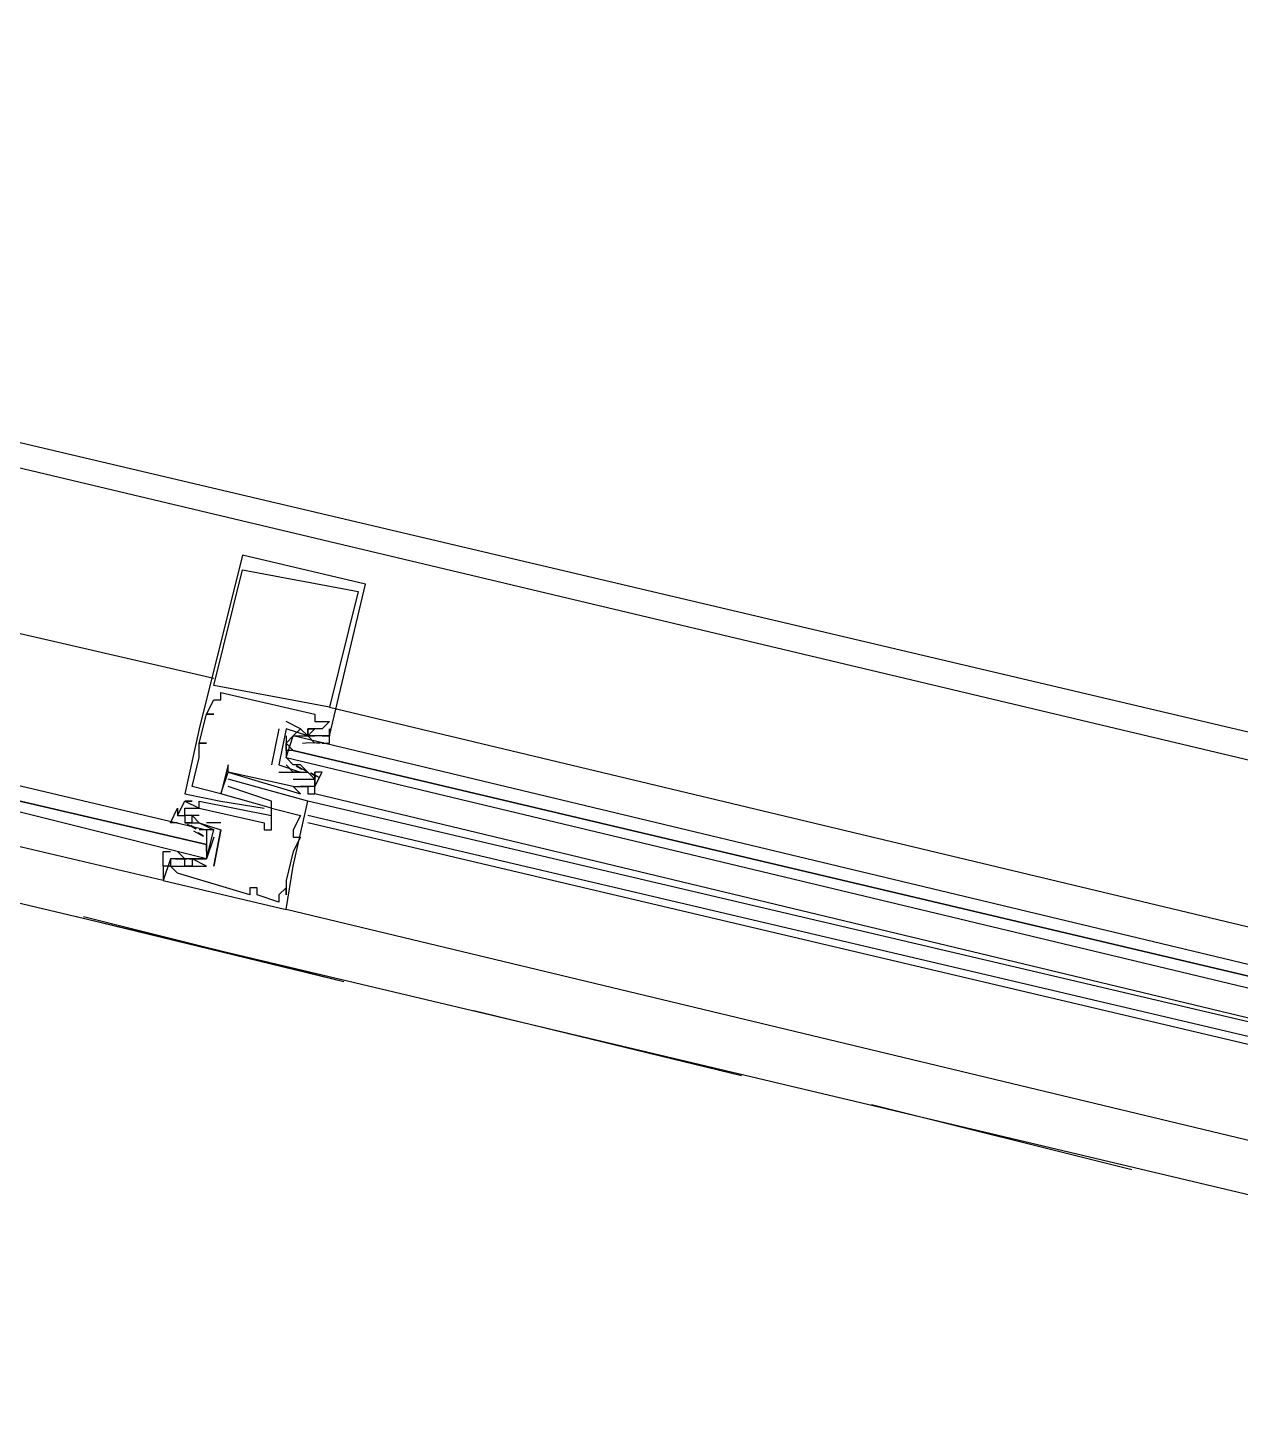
# Model space of a CAD drawing. Header units: feet. Extents: x -84 to 198, y -22 to 181.
# Drawn here: x 122.724 to 124.96, y 127.498 to 130.058 of the extents above; entities that cross this region are included whole.
import ezdxf

# ---------------------------------------------------------------- set-up
doc = ezdxf.new("R2010")
doc.units = ezdxf.units.FT
doc.layers.add('A-LINEA', color=7, linetype='CONTINUOUS')

msp = doc.modelspace()

# ---------------------------------------------------------------- linework, layer by layer
at = {"layer": 'A-LINEA'}
for p, q in [((119.2933, 130.0978), (127.2133, 128.2311)), ((119.6267, 129.9778), (126.8667, 128.2578)), ((119.44, 129.2178), (126.6933, 127.4978)), ((123.12, 129.0844), (123.12, 129.0844)), ((123.12, 129.0578), (123.12, 129.0578)), ((123.3467, 129.0311), (123.3467, 129.0311)), ((123.3333, 129.0178), (123.3333, 129.0178)), ((123.0667, 128.8444), (123.0667, 128.8444)), ((123.08, 128.8311), (123.08, 128.8311)), ((123.0667, 128.8178), (123.0667, 128.8178)), ((123.08, 128.8178), (123.08, 128.8178)), ((123.28, 128.8044), (123.28, 128.8044)), ((123.28, 128.8044), (126.4, 128.0578)), ((123.0533, 128.7911), (123.0533, 128.7911)), ((123.0533, 128.7911), (123.0533, 128.7911)), ((123.0667, 128.7911), (123.0667, 128.7911)), ((123.2267, 128.7644), (123.2, 128.7778)), ((123.2, 128.7778), (123.2, 128.7778)), ((123.2533, 128.7911), (123.2533, 128.7911)), ((123.2533, 128.7778), (123.2533, 128.7778)), ((123.28, 128.7778), (123.28, 128.7778)), ((123.04, 128.7644), (123.04, 128.7644)), ((123.1867, 128.7644), (123.1733, 128.6978)), ((123.1867, 128.7644), (123.1867, 128.7644)), ((123.2, 128.7644), (123.2, 128.7644)), ((123.2, 128.7644), (123.2, 128.7644)), ((123.2, 128.7511), (123.2, 128.7111)), ((123.2267, 128.7644), (123.2267, 128.7644)), ((123.2267, 128.7511), (123.2267, 128.7511)), ((123.24, 128.7644), (123.24, 128.7644)), ((123.24, 128.7644), (123.24, 128.7644)), ((123.24, 128.7511), (123.24, 128.7511)), ((123.24, 128.7511), (123.24, 128.7511)), ((123.24, 128.7511), (123.2533, 128.7378)), ((123.2533, 128.7644), (123.2533, 128.7644)), ((123.2533, 128.7511), (123.2533, 128.7511)), ((123.2667, 128.7644), (123.2667, 128.7644)), ((123.2667, 128.7511), (123.2667, 128.7511)), ((123.28, 128.7511), (123.28, 128.7511)), ((123.04, 128.7378), (123.04, 128.7378)), ((123.04, 128.7378), (123.04, 128.7378)), ((123.0533, 128.7378), (123.0533, 128.7378)), ((123.2, 128.7244), (123.2, 128.7378)), ((123.2302, 128.7379), (123.2421, 128.7389)), ((123.2377, 128.7387), (123.2581, 128.7392)), ((123.24, 128.7378), (123.24, 128.7378)), ((123.2515, 128.7386), (123.2698, 128.7388)), ((123.2568, 128.7379), (123.2687, 128.7389)), ((123.04, 128.7111), (123.04, 128.7111)), ((123.0933, 128.6978), (123.0933, 128.6978)), ((123.1733, 128.6978), (123.1733, 128.6978)), ((123.1867, 128.6978), (123.1867, 128.6978)), ((123.1867, 128.6978), (123.1867, 128.6978)), ((123.2133, 128.6978), (123.2133, 128.6978)), ((123.2289, 128.6893), (123.2188, 128.6955)), ((123.2372, 128.6864), (123.2193, 128.696)), ((123.24, 128.6844), (123.2267, 128.6978)), ((123.24, 128.6978), (123.24, 128.6978)), ((123.0933, 128.6844), (123.0933, 128.6844)), ((123.0933, 128.6844), (123.0933, 128.6844)), ((123.0933, 128.6711), (123.0933, 128.6711)), ((123.1867, 128.6844), (123.1867, 128.6844)), ((123.2133, 128.6844), (123.2133, 128.6844)), ((123.2133, 128.6844), (123.2133, 128.6844)), ((123.2133, 128.6711), (123.2133, 128.6711)), ((123.2267, 128.6844), (123.2267, 128.6844)), ((123.2267, 128.6844), (123.2267, 128.6844)), ((123.24, 128.6844), (123.24, 128.6844)), ((123.2556, 128.6759), (123.2454, 128.6822)), ((123.2626, 128.6741), (123.2464, 128.6826)), ((123.2533, 128.6844), (123.2533, 128.6844)), ((123.2533, 128.6711), (123.2533, 128.6711)), ((123.0133, 128.6444), (123.0133, 128.6444)), ((123.0267, 128.6578), (123.0267, 128.6578)), ((123.08, 128.6444), (123.08, 128.6444)), ((123.08, 128.6444), (123.08, 128.6444)), ((123.0933, 128.6578), (123.0933, 128.6578)), ((123.2133, 128.6578), (123.2133, 128.6578)), ((123.2133, 128.6578), (123.2133, 128.6578)), ((123.2267, 128.6578), (123.2267, 128.6578)), ((123.2267, 128.6578), (123.2267, 128.6578)), ((123.2267, 128.6444), (123.2267, 128.6444)), ((123.24, 128.6578), (123.24, 128.6578)), ((123.24, 128.6578), (123.24, 128.6578)), ((123.24, 128.6444), (123.24, 128.6444)), ((123.2533, 128.6578), (123.2533, 128.6578)), ((126.36, 127.8978), (123.2533, 128.6444)), ((123.2533, 128.6444), (123.2533, 128.6444)), ((123.2533, 128.6444), (123.2533, 128.6444)), ((123.2533, 128.6444), (123.2533, 128.6444)), ((123.2533, 128.6444), (123.2533, 128.6444)), ((123.0133, 128.6311), (123.0133, 128.6311)), ((123.0133, 128.6311), (123.0133, 128.6311)), ((123.0133, 128.6178), (123.0133, 128.6178)), ((123.0267, 128.6311), (123.0267, 128.6311)), ((123.04, 128.6311), (123.04, 128.6311)), ((123.04, 128.6178), (123.04, 128.6178)), ((123.04, 128.6178), (123.04, 128.6178)), ((123.08, 128.6311), (123.08, 128.6311)), ((123.16, 128.6178), (123.16, 128.6178)), ((123.1733, 128.6311), (123.1733, 128.6311)), ((123.1733, 128.6178), (123.1733, 128.6178)), ((123.1733, 128.6178), (123.1733, 128.6178)), ((126.36, 127.8978), (123.24, 128.6311)), ((123.24, 128.6311), (123.24, 128.6311)), ((123, 128.6044), (123, 128.6044)), ((123.0133, 128.6044), (123.0133, 128.6044)), ((123.0133, 128.5911), (123.0133, 128.5911)), ((123.0267, 128.5911), (123.0133, 128.5911)), ((123.0267, 128.6044), (123.0267, 128.6044)), ((123.0267, 128.5911), (123.0267, 128.5911)), ((123.04, 128.6044), (123.04, 128.6044)), ((123.04, 128.5911), (123.04, 128.5911)), ((123.04, 128.5911), (123.04, 128.5911)), ((123.08, 128.5911), (123.0533, 128.5911)), ((123.0533, 128.5911), (123.0533, 128.5911)), ((123.08, 128.5911), (123.08, 128.5911)), ((123.16, 128.5911), (123.16, 128.5911)), ((123.1733, 128.6044), (123.1733, 128.6044)), ((123.2267, 128.6044), (123.2267, 128.6044)), ((126.36, 127.8711), (123.24, 128.6044)), ((126.3467, 127.8578), (123.24, 128.5911)), ((123.0174, 128.5881), (123.0336, 128.5796)), ((123.0244, 128.5863), (123.0346, 128.58)), ((123.0267, 128.5778), (123.0267, 128.5778)), ((123.0295, 128.5758), (123.0475, 128.5662)), ((123.0378, 128.573), (123.0479, 128.5667)), ((123.04, 128.5778), (123.04, 128.5778)), ((123.08, 128.5778), (123.08, 128.5778)), ((123.08, 128.5778), (123.08, 128.5778)), ((123.16, 128.5778), (123.16, 128.5778)), ((123.1733, 128.5778), (123.1733, 128.5778)), ((123.2133, 128.5778), (123.2133, 128.5778)), ((123.2133, 128.5644), (123.2133, 128.5644)), ((123.2267, 128.5644), (123.2267, 128.5644)), ((123, 128.5378), (123, 128.5378)), ((123, 128.5378), (123.0133, 128.5244)), ((123.0133, 128.5378), (123.0133, 128.5378)), ((123.0533, 128.5378), (123.0533, 128.5511)), ((123.2133, 128.5378), (123.2133, 128.5378)), ((122.9867, 128.5244), (122.9733, 128.4844)), ((122.9867, 128.5244), (122.9867, 128.5244)), ((123.0151, 128.5237), (122.9968, 128.5234)), ((123.0232, 128.5243), (123.0113, 128.5233)), ((123.0133, 128.5244), (123.0133, 128.5244)), ((123.0423, 128.5236), (123.0219, 128.523)), ((123.0365, 128.5243), (123.0246, 128.5233)), ((123.0267, 128.5244), (123.0267, 128.5244)), ((123.04, 128.5244), (123.04, 128.5244)), ((122.9867, 128.5111), (122.9867, 128.5111)), ((123, 128.4978), (123, 128.4978)), ((123.0133, 128.5111), (123.0133, 128.5111)), ((123.0267, 128.5111), (123.0267, 128.5111)), ((123.0267, 128.5111), (123.0267, 128.5111)), ((123.0533, 128.5111), (123.0533, 128.5111)), ((123.0533, 128.5111), (123.0533, 128.5111)), ((123.0667, 128.5111), (123.0667, 128.5111)), ((123.0667, 128.5111), (123.0667, 128.5111)), ((123.2133, 128.5111), (123.2133, 128.5111)), ((122.9733, 128.4844), (122.9733, 128.4844)), ((123.1333, 128.4711), (123.1333, 128.4711)), ((123.1467, 128.4711), (123.1467, 128.4711)), ((123.2, 128.4844), (123.2, 128.4844)), ((123.2, 128.4711), (123.2, 128.4711)), ((123.1333, 128.4578), (123.1333, 128.4578)), ((123.1467, 128.4578), (123.1467, 128.4578)), ((123.1867, 128.4578), (123.1867, 128.4578)), ((123.1867, 128.4444), (123.1867, 128.4444)), ((123.2, 128.4578), (123.2, 128.4578)), ((122.8133, 128.4178), (123.3067, 128.2978)), ((122.8267, 128.4178), (123.3067, 128.2978)), ((126.3067, 127.6844), (123.2, 128.4311)), ((123.2, 128.4311), (123.2, 128.4311)), ((123.5467, 128.2444), (124.04, 128.1244)), ((123.5467, 128.2444), (124.04, 128.1244)), ((124.28, 128.0711), (124.76, 127.9511)), ((124.28, 128.0711), (124.76, 127.9511))]:
    msp.add_line(p, q, dxfattribs=at)
for points in [[(119.5467, 129.6844), (122.3733, 129.0178), (123.0667, 128.8578)], [(123.2667, 128.7511), (123.28, 128.7511), (123.3467, 129.0311), (123.12, 129.0844), (123.04, 128.7644), (123.0133, 128.6444), (123.08, 128.6311), (123.16, 128.6178)], [(123.12, 129.0578), (123.3333, 129.0178), (123.28, 128.8044), (123.0667, 128.8444), (123.12, 129.0578)], [(123.2133, 128.6578), (123.0933, 128.6844), (123.0933, 128.6978), (123.08, 128.6444), (123.0267, 128.6578), (123.04, 128.7111), (123.04, 128.7378), (123.0533, 128.7378), (123.04, 128.7378), (123.0533, 128.7911), (123.0667, 128.7911), (123.0533, 128.7911), (123.0667, 128.8178), (123.08, 128.8178), (123.08, 128.8311), (123.2533, 128.7911), (123.2533, 128.7778), (123.28, 128.7778), (123.2667, 128.7644), (123.24, 128.7644), (123.24, 128.7644)], [(122.32, 128.7511), (123.0533, 128.5778), (123.0533, 128.5644), (123.0533, 128.5511), (122.3067, 128.7244), (123.0533, 128.5511), (123.0533, 128.5378), (123.0533, 128.5244), (122.3067, 128.7111)], [(123.24, 128.7511), (123.2, 128.7644), (123.1867, 128.6978), (123.2267, 128.6844), (123.2133, 128.6844), (123.2267, 128.6844), (123.24, 128.6844), (123.24, 128.6844)], [(123.2267, 128.6978), (123.2133, 128.6978), (123.2, 128.7111), (123.2133, 128.7511), (123.2267, 128.7511), (123.24, 128.7511)], [(126.3867, 127.9911), (123.2133, 128.7511), (123.2, 128.7378), (123.2133, 128.7244), (126.3733, 127.9778), (123.2133, 128.7244), (123.2, 128.7244), (123.2, 128.7111), (126.3733, 127.9511)], [(123.2667, 128.7378), (123.28, 128.7378), (123.28, 128.7644), (123.28, 128.7511), (123.2667, 128.7511), (123.24, 128.7511), (123.24, 128.7644), (123.24, 128.7511), (123.2267, 128.7644), (123.2133, 128.7511)], [(123.24, 128.7511), (123.24, 128.7644), (123.2533, 128.7644), (123.24, 128.7511), (123.2533, 128.7511), (123.2533, 128.7511)], [(123.2, 128.6978), (123.2133, 128.6844), (123.2267, 128.6844), (123.24, 128.6844), (123.2533, 128.6711), (123.2533, 128.6844), (123.2533, 128.6711), (123.2533, 128.6578), (123.2667, 128.6844), (123.2533, 128.6844)], [(122.9733, 128.4844), (123.2, 128.4311), (123.2133, 128.5111), (123.24, 128.6311), (123.0933, 128.6711)], [(123.1733, 128.6178), (123.08, 128.6444), (123.0933, 128.6844), (123.2267, 128.6444), (123.2133, 128.6578), (123.2267, 128.6578), (123.24, 128.6578), (123.24, 128.6444), (123.2533, 128.6444), (123.2533, 128.6844)], [(123.1867, 128.6844), (123.2133, 128.6844), (123.2133, 128.6844)], [(123.2133, 128.6711), (123.2533, 128.6711), (123.2533, 128.6578), (123.24, 128.6578), (123.2267, 128.6578), (123.2267, 128.6578)], [(122.9867, 128.5111), (122.9733, 128.5111), (122.9733, 128.4844), (122.2933, 128.6444)], [(123, 128.6044), (123.0133, 128.6311), (123.0267, 128.6311), (123.0133, 128.6311), (123.04, 128.6178), (123.04, 128.6311), (123.1733, 128.6044), (123.1733, 128.6311), (123.0933, 128.6578), (123.0933, 128.6578)], [(123.2533, 128.6444), (123.2533, 128.6578), (123.2533, 128.6578)], [(123.2533, 128.6444), (123.2533, 128.6578), (123.2533, 128.6578)], [(123.2533, 128.6444), (123.2533, 128.6578), (123.2533, 128.6578)], [(123, 128.5911), (122.9867, 128.5911), (123, 128.6178), (123, 128.6044), (123.0133, 128.6044), (123.0133, 128.5911), (123.0267, 128.5911), (123.04, 128.5911), (123.0667, 128.5778)], [(123.04, 128.6044), (123.0133, 128.6044), (123.0133, 128.6178), (123.04, 128.6178), (123.04, 128.6178), (123.16, 128.5911), (123.16, 128.5778), (123.1733, 128.5778), (123.1733, 128.6178), (123.2267, 128.6044), (123.2133, 128.5778), (123.2133, 128.5644), (123.2267, 128.5644), (123.2133, 128.5378), (123.2, 128.4844), (123.2, 128.4578), (123.2, 128.4711), (123.1867, 128.4578), (123.1867, 128.4444)], [(123.0267, 128.5911), (123.0267, 128.6044), (123.04, 128.5911), (123.08, 128.5778), (123.0667, 128.5111)], [(123.0667, 128.5644), (123.0533, 128.5244), (123.0267, 128.5244), (123.0133, 128.5244), (123, 128.5244), (122.9867, 128.5244), (122.9867, 128.5111), (122.9733, 128.5111), (122.9733, 128.5378), (122.9867, 128.5378)], [(123.0267, 128.5244), (123.04, 128.5244), (123.0533, 128.5244), (123.0667, 128.5778), (123.0533, 128.5778), (123.04, 128.5778)], [(123.0667, 128.5111), (123.08, 128.5778), (123.08, 128.5778)], [(123.0533, 128.5111), (123.0267, 128.5244), (123.0267, 128.5111), (123.0133, 128.5111), (123.0133, 128.5244)], [(122.9867, 128.5111), (122.9733, 128.5111), (122.9733, 128.4844)], [(122.9867, 128.5111), (122.9733, 128.5111), (122.9733, 128.4844)], [(123.1867, 128.4444), (123.1467, 128.4578), (123.1467, 128.4711), (123.1333, 128.4711), (123.1333, 128.4578), (123, 128.4978), (122.9867, 128.5111), (123.0267, 128.5111), (123.0267, 128.5111), (123.0533, 128.5111), (123.0533, 128.5111)]]:
    msp.add_lwpolyline(points, dxfattribs=at)

doc.saveas('drawing.dxf')
